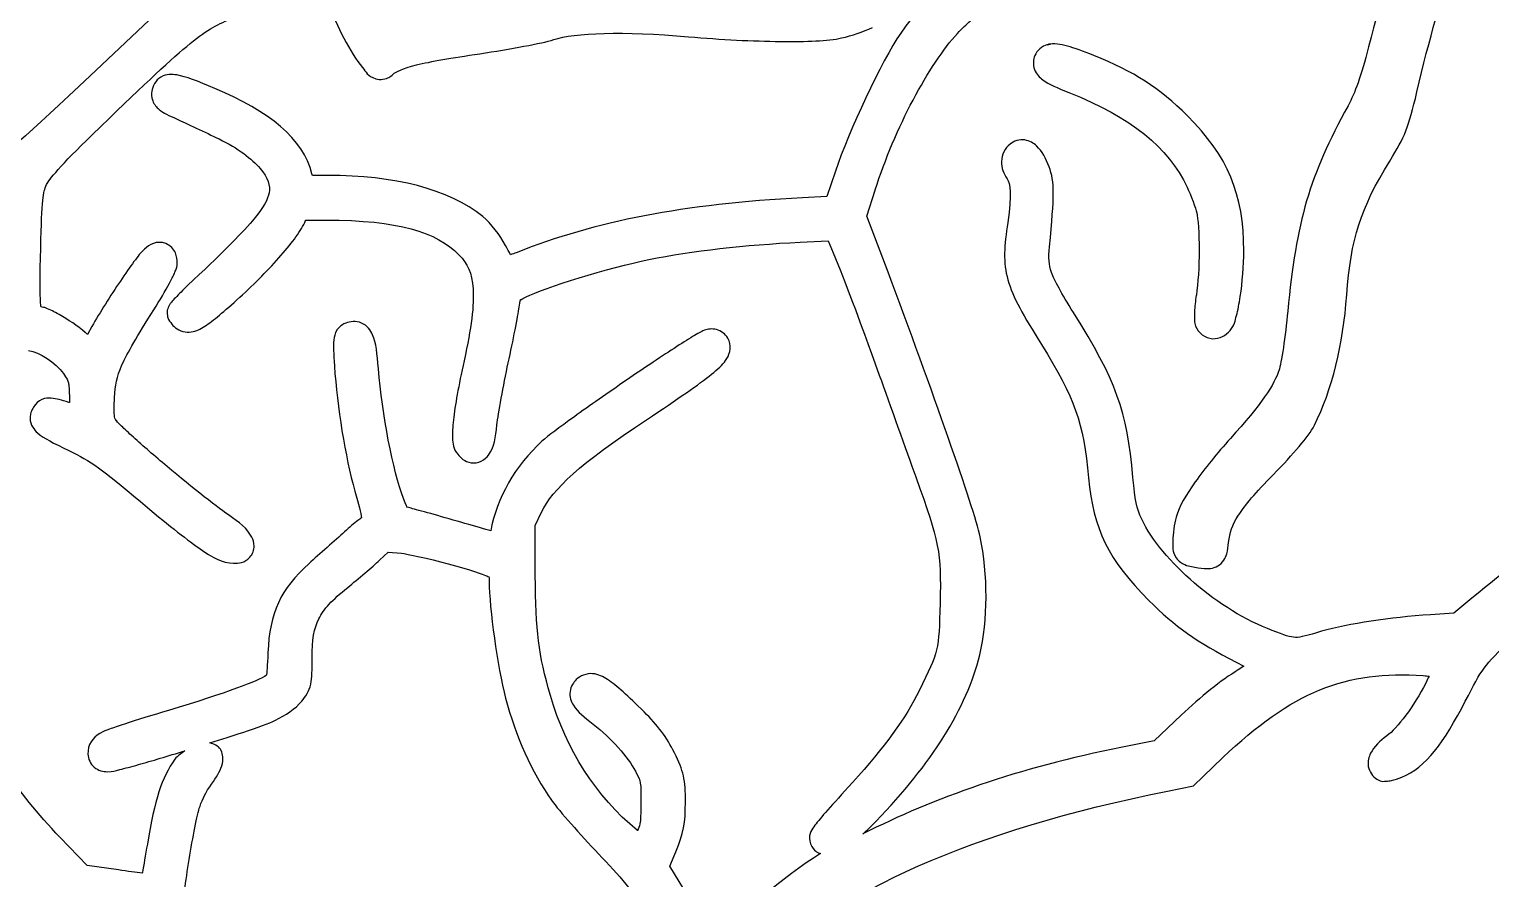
# Model space of a CAD drawing. Extents: x 3 to 1707, y 187 to 1378.
# Drawn here: x 48.5 to 132.5, y 697.4 to 746.2 of the extents above; entities that cross this region are included whole.
import ezdxf

# ---------------------------------------------------------------- set-up
doc = ezdxf.new("R2010")
doc.units = 0
doc.layers.add('Drawings', color=7, linetype='CONTINUOUS')

msp = doc.modelspace()

# ---------------------------------------------------------------- linework, layer by layer
at = {"layer": 'Drawings', "color": 7}
for points in [[(55.74961, 747.096116), (55.771635, 747.067884), (52.710787, 744.178418)], [(107.034195, 745.331505), (107.01217, 745.325859)], [(107.60755, 745.369958), (107.607748, 745.370184)], [(94.856989, 738.067948), (94.366143, 736.61771), (92.970834, 736.545999)], [(107.139068, 738.311175), (107.139068, 738.316821)], [(65.693315, 737.825174), (64.810905, 737.825174), (64.78888, 737.913261)], [(97.879238, 732.262253), (96.654904, 735.49359), (97.140216, 736.987928), (97.140216, 736.993575)], [(64.419397, 735.244604), (64.425045, 735.261544), (65.610806, 735.261544)], [(92.827643, 733.993267), (94.438035, 734.070343), (94.724811, 733.381065)], [(115.59349, 730.955776), (115.587843, 730.955776), (115.587843, 730.95013)], [(52.147993, 729.152853), (51.894282, 728.700704), (51.772975, 728.805448), (51.767328, 728.805448)], [(50.852219, 724.978425), (50.852219, 724.785312), (50.819153, 724.796605)], [(53.543585, 723.737872), (53.537937, 723.737872)], [(77.616951, 714.870123), (77.616951, 714.87577), (77.605939, 717.732147), (77.969944, 718.482096)], [(68.676935, 715.741305), (69.162275, 716.187978), (69.162247, 716.188796)], [(69.162247, 716.188796), (69.928828, 716.128096)], [(131.421898, 713.552156), (130.390565, 712.697462), (129.044896, 712.603729)], [(117.88242, 709.874344), (118.329131, 709.642835), (118.003727, 709.444358)], [(114.716755, 706.830586), (113.178058, 705.369337), (111.347049, 704.999882)], [(113.933683, 702.472362), (115.433781, 702.770106), (117.121373, 704.396828)], [(125.962023, 703.167173), (125.96767, 703.167173)], [(53.670426, 697.946999), (51.883552, 698.206177), (50.322773, 699.816326)], [(83.485107, 700.202128), (83.479459, 700.207775)], [(86.628718, 696.066435), (85.343703, 698.156345), (85.691161, 698.994495)]]:
    msp.add_lwpolyline(points, dxfattribs=at)
msp.add_lwpolyline([(107.034195, 745.331505), (107.221718, 745.354091), (107.111395, 745.354091)], close=True, dxfattribs=at)
for points in [[(127.594496, 751.716624), (126.744699, 749.747579), (126.269864, 748.278566), (125.482217, 745.215355)], [(128.261824, 742.623634), (128.974049, 745.637691), (129.770251, 748.427748), (130.158992, 749.389586)], [(65.759193, 747.631158), (66.159143, 746.465253), (67.004111, 744.857616), (67.694989, 744.024831)], [(100.327933, 748.032149), (99.704881, 747.394171), (99.038513, 746.632053), (98.607219, 745.997406)], [(57.591377, 745.232323), (58.696945, 746.150626), (59.268154, 746.460143), (60.111767, 746.809383)], [(101.866631, 745.976259), (102.126977, 746.258023), (102.396247, 746.511414), (102.616694, 746.693092)], [(76.965803, 745.238026), (77.725128, 745.381167), (78.303848, 745.503415), (78.675477, 745.624026)], [(78.675477, 745.624026), (79.879706, 746.015249), (82.621248, 746.12499), (86.42414, 745.789471)], [(86.42414, 745.789471), (88.301796, 745.623744), (90.139582, 745.535657), (91.680002, 745.519282)], [(91.680002, 745.519282), (93.220422, 745.502342), (94.423465, 745.544692), (95.209643, 745.717759)], [(98.607219, 745.997406), (97.510687, 744.383699), (95.629218, 740.358369), (94.856989, 738.067948)], [(95.209643, 745.717759), (95.799714, 745.847913), (96.442674, 746.07722), (96.985504, 746.324343)], [(97.140216, 736.993575), (98.269644, 740.527625), (100.241725, 744.21769), (101.866631, 745.976259)], [(52.159062, 740.159214), (54.88931, 742.798282), (56.485837, 744.314021), (57.591377, 745.232323)], [(70.799972, 744.168254), (71.606707, 744.366731), (72.793683, 744.57509), (74.428867, 744.813432)], [(74.428867, 744.813432), (75.303709, 744.941045), (76.206479, 745.094914), (76.965803, 745.238026)], [(107.01217, 745.325859), (106.747023, 745.251606), (106.430796, 745.013603), (106.311748, 744.702759)], [(107.607748, 745.370184), (107.423557, 745.389947), (107.240044, 745.384301), (107.034195, 745.331505)], [(108.181131, 745.248557), (107.976637, 745.303611), (107.791769, 745.349631), (107.60755, 745.369958)], [(109.708788, 744.708152), (109.083448, 744.959142), (108.592066, 745.13811), (108.181131, 745.248557)], [(125.482217, 745.215355), (125.03336, 743.469632), (124.720408, 742.581397), (124.307525, 741.829612)], [(52.710787, 744.178418), (49.024769, 740.693295), (47.090892, 738.896809), (45.585317, 737.826021)], [(67.694989, 744.024831), (67.910438, 743.765089), (67.943476, 743.548938), (68.450558, 743.374148)], [(69.514957, 743.694027), (69.56889, 743.742869), (69.993237, 743.969862), (70.799972, 744.168254)], [(106.311748, 744.702759), (106.233249, 744.498635), (106.193547, 744.183698), (106.295088, 743.908709)], [(106.295088, 743.908709), (106.397024, 743.633721), (106.58658, 743.454725), (106.769387, 743.318671)], [(115.074943, 741.250725), (113.452438, 742.863133), (112.016636, 743.782113), (109.708788, 744.708152)], [(56.1137, 743.47717), (55.785782, 743.291962), (55.625028, 742.914065), (55.58976, 742.666576)], [(57.018163, 743.592925), (56.745675, 743.638097), (56.441618, 743.662095), (56.1137, 743.47717)], [(59.207642, 742.820925), (58.186983, 743.25142), (57.563083, 743.502608), (57.018163, 743.592925)], [(68.450558, 743.374148), (68.704127, 743.286909), (69.05215, 743.362855), (69.211633, 743.45687)], [(69.211633, 743.45687), (69.371173, 743.549757), (69.437248, 743.623727), (69.514957, 743.694027)], [(106.769387, 743.318671), (107.135002, 743.046506), (107.576094, 742.86062), (108.274991, 742.585293)], [(55.58976, 742.666576), (55.569994, 742.528799), (55.561466, 742.327668), (55.639401, 742.115159)], [(64.78888, 737.913261), (64.27584, 739.949359), (62.34826, 741.496238), (59.207642, 742.820925)], [(108.274991, 742.585293), (111.874321, 741.167241), (113.972792, 739.438768), (115.064044, 737.153768)], [(126.701045, 738.64788), (127.580999, 740.070676), (127.76999, 740.542334), (128.261824, 742.623634)], [(55.639401, 742.115159), (55.715923, 741.902566), (55.86558, 741.732096), (56.003377, 741.618882)], [(56.003377, 741.618882), (56.279254, 741.392454), (56.553663, 741.275909), (57.007123, 741.072971)], [(124.307525, 741.829612), (122.091475, 737.794485), (121.334635, 735.218178), (120.844043, 730.02364)], [(57.007123, 741.072971), (57.558678, 740.826216), (58.676078, 740.300661), (59.450312, 739.920505)], [(118.317808, 733.503229), (118.317808, 736.74202), (117.402643, 738.937549), (115.074943, 741.250725)], [(49.53939, 737.297332), (49.655445, 737.559333), (50.343301, 738.404089), (52.159062, 740.159214)], [(59.450312, 739.920505), (60.545574, 739.382697), (61.34587, 738.780123), (61.810738, 738.227634)], [(105.732717, 739.860793), (105.439644, 739.904836), (105.101759, 739.800092), (104.888907, 739.623636)], [(106.411086, 739.518921), (106.244487, 739.674201), (106.025819, 739.816636), (105.732717, 739.860793)], [(104.888907, 739.623636), (104.606818, 739.389586), (104.408989, 739.006748), (104.39809, 738.631081)], [(107.139068, 738.316821), (106.948749, 738.814708), (106.744058, 739.208528), (106.411086, 739.518921)], [(61.810738, 738.227634), (62.275634, 737.675116), (62.397929, 737.22819), (62.323638, 736.832534)], [(104.39809, 738.631081), (104.386795, 738.255387), (104.525439, 737.921081), (104.723466, 737.632993)], [(107.376203, 736.789225), (107.379027, 737.446543), (107.292678, 737.907981), (107.139068, 738.311175)], [(124.230296, 730.961028), (124.463535, 734.172066), (125.032682, 735.950144), (126.701045, 738.64788)], [(49.324308, 736.381966), (49.376547, 736.886939), (49.424465, 737.038041), (49.53939, 737.297332)], [(74.600153, 735.459569), (72.655349, 737.05213), (69.498438, 737.825146), (65.693315, 737.825174)], [(104.723466, 737.632993), (104.901078, 737.375227), (105.000246, 736.760032), (104.75656, 735.124022)], [(49.202973, 733.652411), (49.239964, 735.054851), (49.272069, 735.876993), (49.324308, 736.381966)], [(62.323638, 736.832534), (62.250786, 736.443655), (62.06075, 736.032132), (61.369533, 735.222357)], [(92.970834, 736.545999), (86.1355, 736.17516), (81.076367, 735.206998), (76.524909, 733.386316)], [(107.155615, 733.723332), (107.295953, 735.230064), (107.371968, 736.131935), (107.376203, 736.789225)], [(115.064044, 737.153768), (115.285705, 736.689394), (115.559549, 735.929732), (115.615543, 735.686985)], [(115.615543, 735.686985), (115.684442, 735.387689), (115.756814, 734.476952), (115.753425, 733.541936)], [(61.369533, 735.222357), (60.678317, 734.412638), (59.515257, 733.258873), (57.646863, 731.500276)], [(63.007541, 733.231911), (63.673965, 734.002979), (64.168906, 734.640251), (64.419397, 735.244604)], [(65.610806, 735.261544), (69.718631, 735.259483), (71.951087, 734.589263), (73.232629, 733.265395)], [(75.901715, 733.805292), (75.575153, 734.417889), (75.10012, 735.050108), (74.600153, 735.459569)], [(104.75656, 735.124022), (104.557206, 733.786009), (104.478707, 732.847633), (104.767572, 731.826507)], [(56.389068, 733.911646), (55.858154, 734.11464), (55.444988, 733.842475), (55.164735, 733.591824)], [(56.940568, 733.376774), (56.849644, 733.58118), (56.654526, 733.81012), (56.389068, 733.911646)], [(84.146929, 732.995178), (86.621518, 733.491992), (89.660454, 733.842503), (92.827643, 733.993267)], [(49.197326, 730.492757), (49.156382, 731.019837), (49.159911, 732.022019), (49.202973, 733.652411)], [(55.164735, 733.591824), (54.945332, 733.395605), (54.794546, 733.185242), (54.563594, 732.874963)], [(57.05089, 732.792269), (57.05089, 732.981429), (57.031124, 733.172396), (56.940568, 733.376774)], [(60.64158, 730.827684), (61.508149, 731.610779), (62.341116, 732.460843), (63.007541, 733.231911)], [(73.232629, 733.265395), (73.729574, 732.75198), (73.975971, 732.24297), (74.043345, 731.318851)], [(76.199532, 733.275926), (76.107479, 733.427819), (76.008367, 733.605488), (75.901715, 733.805292)], [(76.524909, 733.386316), (76.40236, 733.337191), (76.305506, 733.308958), (76.199532, 733.275926)], [(77.093153, 730.855663), (78.096728, 731.360749), (81.872908, 732.538624), (84.146929, 732.995178)], [(94.724811, 733.381065), (95.42769, 731.69384), (96.118511, 729.872368), (97.377577, 726.36144)], [(107.27695, 732.256521), (107.106115, 732.74224), (107.093493, 733.057093), (107.155615, 733.723332)], [(115.753425, 733.541936), (115.750601, 732.606948), (115.691755, 731.59638), (115.59349, 730.955776)], [(118.113767, 730.867436), (118.236316, 731.683507), (118.317808, 732.644639), (118.317808, 733.503229)], [(54.563594, 732.874963), (54.332615, 732.564712), (54.062752, 732.180236), (53.780438, 731.761091)], [(56.598644, 731.634241), (56.715546, 731.850222), (56.81127, 732.038281), (56.885421, 732.202201)], [(56.885421, 732.202201), (56.922694, 732.284077), (56.956465, 732.358894), (56.984702, 732.439358)], [(56.984702, 732.439358), (57.012939, 732.519821), (57.05089, 732.576005), (57.05089, 732.792269)], [(101.331678, 722.78329), (100.362383, 725.561293), (99.12266, 728.976257), (97.879238, 732.262253)], [(108.539883, 729.946056), (107.824439, 731.088669), (107.447643, 731.770803), (107.27695, 732.256521)], [(53.780438, 731.761091), (53.215864, 730.9228), (52.596229, 729.948992), (52.147993, 729.152853)], [(55.705193, 730.117825), (56.052086, 730.666644), (56.364982, 731.202447), (56.598644, 731.634241)], [(57.646863, 731.500276), (57.377763, 731.247027), (57.132354, 731.003264), (56.946469, 730.805465)], [(74.043345, 731.318851), (74.110521, 730.394761), (73.945927, 729.070413), (73.530418, 727.188692)], [(104.767572, 731.826507), (105.056212, 730.80538), (105.65131, 729.800177), (106.697863, 728.115436)], [(49.23042, 730.283269), (49.219125, 730.347923), (49.20783, 730.347358), (49.197326, 730.492757)], [(56.709306, 730.540923), (56.675421, 730.49942), (56.641791, 730.460459), (56.604518, 730.403146)], [(56.946469, 730.805465), (56.853569, 730.706649), (56.777075, 730.623927), (56.709306, 730.540923)], [(58.628583, 729.167901), (59.1255, 729.484251), (59.719977, 729.99487), (60.64158, 730.827684)], [(76.690576, 730.271157), (76.739991, 730.644989), (76.783984, 730.726102), (76.751229, 730.679207)], [(76.751229, 730.679207), (76.718474, 730.632341), (76.765348, 730.6905), (77.093153, 730.855663)], [(115.587843, 730.95013), (115.536451, 730.610601), (115.505503, 730.27895), (115.488561, 729.996169)], [(117.898656, 729.775614), (117.980826, 730.089676), (118.052492, 730.459386), (118.113767, 730.867436)], [(122.371728, 723.478214), (123.386204, 725.510163), (124.023036, 728.105442), (124.230296, 730.961028)], [(49.51169, 730.211558), (49.423025, 730.248261), (49.314284, 730.253625), (49.23042, 730.283269)], [(50.256218, 729.842131), (49.995589, 729.988095), (49.745917, 730.114578), (49.51169, 730.211558)], [(51.767328, 728.805448), (51.325332, 729.183345), (50.77725, 729.550259), (50.256218, 729.842131)], [(53.874213, 726.941626), (54.184878, 727.648436), (54.74403, 728.597117), (55.705193, 730.117825)], [(56.477705, 730.083268), (56.477507, 730.082082), (56.466692, 729.951985), (56.466692, 729.950855)], [(56.466692, 729.950855), (56.466692, 729.543032), (56.594917, 729.482274), (56.67624, 729.371856)], [(56.49973, 730.171354), (56.491259, 730.145945), (56.477705, 730.084397), (56.477705, 730.083268)], [(56.543864, 730.281745), (56.529746, 730.253512), (56.514695, 730.221326), (56.49973, 730.171354)], [(56.604518, 730.403146), (56.584752, 730.374631), (56.569842, 730.337646), (56.543864, 730.281745)], [(76.061848, 727.056364), (76.345377, 728.363349), (76.619051, 729.730131), (76.690576, 730.271157)], [(111.94819, 720.483638), (111.603894, 724.351006), (110.988523, 726.035718), (108.539883, 729.946056)], [(115.488561, 729.996169), (115.48009, 729.854722), (115.474725, 729.725134), (115.477548, 729.604664)], [(117.529173, 728.920892), (117.793191, 729.238822), (117.816515, 729.461551), (117.898656, 729.775614)], [(120.844043, 730.02364), (120.777121, 729.315418), (120.681849, 728.56592), (120.590361, 727.944768)], [(56.67624, 729.371856), (56.757563, 729.261465), (56.84442, 729.168579), (56.952004, 729.079589)], [(56.952004, 729.079589), (57.173948, 728.895793), (57.559554, 728.78992), (57.856467, 728.837068)], [(57.856467, 728.837068), (58.153381, 728.883935), (58.380125, 729.009854), (58.628583, 729.167901)], [(66.239393, 728.970045), (66.093972, 728.761404), (66.058647, 728.55426), (66.040858, 728.374501)], [(66.730239, 729.345006), (66.609384, 729.298704), (66.38473, 729.178714), (66.239393, 728.970045)], [(67.634703, 729.350653), (67.304865, 729.494358), (66.963111, 729.434504), (66.730239, 729.345006)], [(68.263431, 728.67792), (68.155282, 728.927216), (67.964569, 729.20706), (67.634703, 729.350653)], [(87.113917, 728.832269), (87.011134, 728.778062), (86.896209, 728.714538), (86.760953, 728.633792)], [(87.483428, 728.981056), (87.240871, 728.929955), (87.216587, 728.886476), (87.113917, 728.832269)], [(88.22245, 728.90398), (87.970293, 729.024817), (87.705033, 729.02764), (87.483428, 728.981056)], [(88.757402, 728.319475), (88.669585, 728.547879), (88.474636, 728.783144), (88.22245, 728.90398)], [(115.477548, 729.604664), (115.480372, 729.484109), (115.454959, 729.413527), (115.549242, 729.169031)], [(115.549242, 729.169031), (115.695793, 728.787604), (116.103001, 728.475321), (116.514388, 728.452198)], [(116.514388, 728.452198), (116.925803, 728.429612), (117.28913, 728.631759), (117.529173, 728.920892)], [(66.040858, 728.374501), (66.005279, 728.015012), (66.032387, 727.621784), (66.079458, 726.885669)], [(68.605354, 726.72587), (68.536173, 727.61467), (68.479416, 728.179497), (68.263431, 728.67792)], [(85.740661, 727.994148), (84.933898, 727.472686), (83.900447, 726.781207), (82.850788, 726.064148)], [(86.760953, 728.633792), (86.490159, 728.472017), (86.144056, 728.254878), (85.740661, 727.994148)], [(88.553361, 727.205603), (88.748762, 727.47438), (88.911747, 727.917015), (88.757402, 728.319475)], [(106.697863, 728.115436), (108.609206, 725.038702), (109.109483, 723.63821), (109.400241, 720.461673)], [(120.590361, 727.944768), (120.498872, 727.323617), (120.391628, 726.788519), (120.353225, 726.66548)], [(48.502805, 727.779663), (49.116511, 727.687623), (50.066069, 727.090442), (50.510296, 726.445207)], [(73.530418, 727.188692), (73.208768, 725.73165), (73.004671, 724.620263), (72.91273, 723.791938)], [(87.742645, 726.411554), (88.104278, 726.70543), (88.35796, 726.936939), (88.553361, 727.205603)], [(50.510296, 726.445207), (50.715015, 726.147689), (50.7633, 726.056102), (50.797072, 725.921346)], [(53.44402, 725.077833), (53.482141, 725.784586), (53.563464, 726.234816), (53.874213, 726.941626)], [(66.079458, 726.885669), (66.228268, 724.543808), (66.694576, 721.684665), (67.254179, 719.706133)], [(70.044798, 719.270612), (69.439987, 720.886069), (68.809141, 724.106932), (68.605354, 726.72587)], [(75.416573, 723.51071), (75.485472, 724.124409), (75.785039, 725.780436), (76.061848, 727.056364)], [(84.003428, 723.797811), (85.85536, 725.02436), (87.019379, 725.823802), (87.742645, 726.411554)], [(97.377577, 726.36144), (97.990464, 724.652307), (98.932793, 722.028484), (99.47328, 720.527399)], [(120.353225, 726.66548), (120.092597, 725.82863), (119.311473, 724.665068), (117.551566, 722.722787)], [(50.797072, 725.921346), (50.830957, 725.786676), (50.852219, 725.519141), (50.852219, 724.978425)], [(82.850788, 726.064148), (81.801101, 725.347118), (80.735178, 724.600528), (79.861606, 723.974266)], [(48.82821, 724.57605), (48.733616, 724.426698), (48.589239, 724.21481), (48.596581, 723.864723)], [(49.274921, 724.96205), (49.072461, 724.876786), (48.908799, 724.703154), (48.82821, 724.57605)], [(49.815408, 725.033761), (49.662928, 725.045054), (49.477297, 725.047878), (49.274921, 724.96205)], [(50.819153, 724.796605), (50.388227, 724.92817), (50.120341, 725.008916), (49.815408, 725.033761)], [(53.438655, 724.079744), (53.418889, 724.26354), (53.415783, 724.580567), (53.44402, 725.077833)], [(48.596581, 723.864723), (48.605052, 723.514607), (48.825584, 723.213616), (49.021239, 723.043089)], [(53.537937, 723.737872), (53.472992, 723.853062), (53.458986, 723.895976), (53.438655, 724.079744)], [(53.725573, 723.550406), (53.578457, 723.698346), (53.469886, 723.868534), (53.543585, 723.737872)], [(72.91273, 723.791938), (72.866704, 723.377762), (72.845328, 723.036511), (72.863118, 722.733205)], [(77.969944, 718.482096), (78.628716, 719.836173), (80.154905, 721.248947), (84.003428, 723.797811)], [(79.861606, 723.974266), (78.988033, 723.348004), (78.341799, 722.874708), (77.997531, 722.562622)], [(49.021239, 723.043089), (49.412831, 722.702064), (49.896449, 722.48405), (50.813619, 722.03399)], [(54.332248, 722.971406), (54.081502, 723.200375), (53.872745, 723.402353), (53.725573, 723.550406)], [(56.207362, 721.333673), (55.498441, 721.934187), (54.833541, 722.513271), (54.332248, 722.971406)], [(74.925755, 721.7627), (75.276376, 722.247346), (75.331664, 722.752488), (75.416573, 723.51071)], [(121.500359, 722.270581), (121.901778, 722.748987), (122.189429, 723.11305), (122.371728, 723.478214)], [(72.863118, 722.733205), (72.88006, 722.429871), (72.893021, 722.145933), (73.160935, 721.823344)], [(77.997531, 722.562622), (76.473771, 721.181414), (75.394633, 719.282216), (75.05799, 717.423364)], [(103.173699, 717.070537), (102.98677, 717.945898), (102.300974, 720.005232), (101.331678, 722.78329)], [(117.551566, 722.722787), (116.775468, 721.866258), (116.076966, 720.998493), (115.533034, 720.224827)], [(120.005767, 720.638382), (120.588921, 721.233898), (121.098911, 721.792204), (121.500359, 722.270581)], [(50.813619, 722.03399), (52.112555, 721.396633), (52.692856, 720.985731), (54.938894, 719.094891)], [(59.990686, 718.33393), (59.242007, 718.842913), (57.625177, 720.132675), (56.207362, 721.333673)], [(73.160935, 721.823344), (73.332899, 721.616397), (73.538973, 721.395306), (73.933023, 721.327067)], [(73.933023, 721.327067), (74.3271, 721.258743), (74.750403, 721.520462), (74.925755, 721.7627)], [(99.47328, 720.527399), (100.847383, 716.71133), (100.939888, 716.253591), (100.868618, 713.265141)], [(109.400241, 720.461673), (109.669905, 717.515064), (110.541755, 715.742293), (112.863694, 713.425504)], [(112.461089, 718.084945), (112.151469, 718.746215), (112.067972, 719.137636), (111.94819, 720.483638)], [(118.009318, 718.311372), (118.378179, 718.88896), (119.001542, 719.612936), (120.005767, 720.638382)], [(67.254179, 719.706133), (67.478382, 718.913805), (67.588563, 718.438053), (67.634703, 718.162162)], [(115.533034, 720.224827), (114.989131, 719.45119), (114.59895, 718.819988), (114.430036, 718.212134)], [(141.503428, 719.650909), (138.483241, 718.669478), (135.285669, 716.758225), (131.421898, 713.552156)], [(54.938894, 719.094891), (56.422896, 717.845586), (57.486222, 716.99397), (58.292053, 716.437048)], [(70.25988, 718.763324), (70.285294, 718.737915), (70.192478, 718.876538), (70.044798, 719.270612)], [(70.480497, 718.713634), (70.204056, 718.781111), (70.235032, 718.789581), (70.25988, 718.763324)], [(73.348316, 717.908546), (72.133979, 718.264054), (70.893154, 718.612786), (70.480497, 718.713634)], [(61.336383, 717.049109), (61.066718, 717.572941), (60.635481, 717.895587), (59.990686, 718.33393)], [(67.430661, 718.013374), (67.206458, 717.840024), (66.937302, 717.613314), (66.658545, 717.362691)], [(67.634703, 718.162162), (67.569193, 718.11586), (67.504642, 718.070405), (67.430661, 718.013374)], [(74.931149, 717.456396), (74.512166, 717.571869), (73.94988, 717.732514), (73.348316, 717.908546)], [(119.95607, 711.699459), (116.919844, 712.806865), (113.570243, 715.716263), (112.461089, 718.084945)], [(114.430036, 718.212134), (114.313134, 717.79169), (114.243078, 717.271245), (114.242513, 716.822568)], [(117.446778, 716.745323), (117.506076, 717.320031), (117.640484, 717.733784), (118.009318, 718.311372)], [(61.46873, 716.547326), (61.465907, 716.757096), (61.403841, 716.918193), (61.336383, 717.049109)], [(66.658545, 717.362691), (66.127857, 716.885556), (65.206055, 716.063075), (64.617961, 715.537492)], [(75.05799, 717.423364), (75.010551, 717.43748), (74.983387, 717.443127), (74.931149, 717.456396)], [(103.151674, 710.299051), (103.628825, 712.276397), (103.630435, 714.920039), (103.173699, 717.070537)], [(58.292053, 716.437048), (59.097884, 715.880098), (59.628206, 715.560276), (60.288503, 715.560276)], [(61.22606, 715.907682), (61.383624, 716.078208), (61.471836, 716.337414), (61.46873, 716.547326)], [(114.242513, 716.822568), (114.242118, 716.517399), (114.185248, 716.247521), (114.441076, 715.863074)], [(117.34199, 716.09464), (117.407217, 716.317115), (117.422776, 716.513672), (117.446778, 716.745323)], [(60.288503, 715.560276), (60.576945, 715.560276), (60.911132, 715.565923), (61.22606, 715.907682)], [(64.617961, 715.537492), (62.974475, 714.06879), (62.352468, 712.716237), (62.257534, 710.414778)], [(66.84042, 714.169751), (67.450371, 714.660184), (68.251006, 715.345791), (68.676935, 715.741305)], [(69.928828, 716.128096), (70.230486, 716.105509), (71.47707, 715.836902), (72.609153, 715.527046)], [(72.609153, 715.527046), (73.175195, 715.372048), (73.736803, 715.205841), (74.191985, 715.058352)], [(114.441076, 715.863074), (114.568991, 715.670808), (114.773456, 715.538339), (114.926388, 715.477074)], [(114.926388, 715.477074), (115.079433, 715.415808), (115.1969, 715.39661), (115.317952, 715.37233)], [(115.317952, 715.37233), (115.591288, 715.31784), (115.813909, 715.273797), (116.040427, 715.256575)], [(116.040427, 715.256575), (116.266889, 715.239635), (116.541523, 715.239635), (116.82909, 715.405362)], [(116.82909, 715.405362), (117.116629, 715.571936), (117.27679, 715.872193), (117.34199, 716.09464)], [(74.191985, 715.058352), (74.574683, 714.93441), (74.813936, 714.837571), (74.953061, 714.777153)], [(74.953061, 714.777153), (74.961532, 714.72351), (74.969721, 714.686525), (74.969721, 714.528986)], [(74.969721, 714.528986), (74.970172, 712.94786), (75.44306, 709.627928), (75.912784, 707.807133)], [(78.488321, 707.960805), (77.795551, 710.348544), (77.631804, 711.637007), (77.616951, 714.870123)], [(65.180388, 712.366601), (65.457112, 712.918611), (65.94135, 713.446848), (66.84042, 714.169751)], [(100.868618, 713.265141), (100.80339, 710.528274), (100.800849, 710.533977), (99.666309, 708.230654)], [(112.863694, 713.425504), (114.357184, 711.93526), (115.640081, 711.029662), (117.88242, 709.874344)], [(64.79433, 710.116808), (64.79433, 711.171363), (64.903608, 711.81462), (65.180388, 712.366601)], [(129.044896, 712.603729), (126.686249, 712.445343), (124.386024, 712.100732), (122.779783, 711.649769)], [(122.779783, 711.649769), (121.108314, 711.180425), (121.421295, 711.164841), (119.95607, 711.699459)], [(131.041515, 707.63367), (132.036196, 709.564488), (132.046249, 709.577306), (133.710799, 711.234463)], [(62.257534, 710.414778), (62.226191, 709.655116), (62.191996, 709.243622), (62.163759, 709.113412)], [(97.195391, 700.742872), (100.367776, 704.024379), (102.418554, 707.254051), (103.151674, 710.299051)], [(64.71713, 708.611403), (64.797041, 709.002795), (64.79433, 709.407175), (64.79433, 710.116808)], [(62.163759, 709.113412), (61.700021, 708.810586), (59.92111, 708.118005), (56.549427, 707.111729)], [(79.972013, 708.876002), (79.822074, 708.726085), (79.653357, 708.49466), (79.613542, 708.192258)], [(80.909598, 709.217902), (80.573435, 709.250369), (80.183029, 709.086901), (79.972013, 708.876002)], [(81.769927, 708.876002), (81.502239, 709.050763), (81.245733, 709.185434), (80.909598, 709.217902)], [(83.871165, 707.023219), (82.924176, 707.951121), (82.305077, 708.526507), (81.769927, 708.876002)], [(118.003727, 709.444358), (117.01009, 708.830377), (115.827406, 707.884181), (114.716755, 706.830586)], [(117.121373, 704.396828), (121.015697, 708.144572), (124.219566, 709.437017), (128.631335, 709.105958)], [(128.769189, 708.681392), (128.106859, 707.351709), (127.118277, 706.076938), (126.54111, 705.648589)], [(128.631335, 709.105958), (128.792287, 709.094665), (128.841137, 709.083372), (128.962218, 709.072926)], [(128.962218, 709.072926), (128.897837, 708.941078), (128.861524, 708.866826), (128.769189, 708.681392)], [(50.322773, 699.816326), (47.705671, 702.511125), (46.148224, 704.991497), (44.945605, 708.390961)], [(64.215271, 707.646432), (64.419143, 707.88867), (64.637247, 708.220039), (64.71713, 708.611403)], [(75.912784, 707.807133), (76.454372, 705.70816), (77.434765, 703.517091), (78.549003, 701.956519)], [(83.479459, 700.207775), (81.087718, 702.208921), (79.392417, 704.84494), (78.488321, 707.960805)], [(79.613542, 708.192258), (79.573728, 707.889855), (79.679222, 707.605014), (79.806571, 707.403714)], [(99.666309, 708.230654), (98.917263, 706.710088), (97.67946, 704.990847), (95.844385, 702.970079)], [(56.549427, 707.111729), (55.605319, 706.829965), (54.708027, 706.549838), (54.018025, 706.323213)], [(62.687586, 706.543571), (63.263143, 706.833861), (63.826248, 707.184344), (64.215271, 707.646432)], [(79.806571, 707.403714), (80.060988, 707.001084), (80.411298, 706.731263), (80.948199, 706.317397)], [(85.608426, 704.679693), (85.180012, 705.544353), (84.642152, 706.26751), (83.871165, 707.023219)], [(127.396074, 703.271917), (128.758176, 703.816585), (129.83339, 705.288478), (131.041515, 707.63367)], [(54.018025, 706.323213), (53.673024, 706.209999), (53.384045, 706.113161), (53.157668, 706.030946)], [(60.817977, 705.848788), (61.696463, 706.14368), (62.307062, 706.351615), (62.687586, 706.543571)], [(80.948199, 706.317397), (81.97843, 705.523093), (82.94623, 704.423451), (83.369306, 703.62096)], [(52.600634, 705.788426), (52.198057, 705.528684), (51.895355, 705.133762), (51.916787, 704.602871)], [(53.157668, 706.030946), (52.931206, 705.948789), (52.860331, 705.956129), (52.600634, 705.788426)], [(58.926316, 705.242205), (59.579949, 705.449434), (60.270008, 705.664822), (60.817977, 705.848788)], [(126.54111, 705.648589), (126.123398, 705.338535), (125.80765, 705.047454), (125.603552, 704.644994)], [(51.916787, 704.602871), (51.928082, 704.337482), (52.054867, 704.037479), (52.280764, 703.847416)], [(54.823207, 703.996203), (55.572168, 704.205973), (56.521755, 704.492424), (57.475972, 704.784747)], [(57.475972, 704.784747), (57.288195, 704.624949), (57.071899, 704.523593), (56.913432, 704.304986)], [(59.527456, 704.878283), (59.398977, 705.085794), (59.150434, 705.164056), (58.926316, 705.242205)], [(59.670844, 704.200016), (59.693434, 704.403857), (59.656725, 704.670376), (59.527456, 704.878283)], [(86.24266, 701.845366), (86.244806, 703.138912), (86.1379, 703.611219), (85.608426, 704.679693)], [(111.347049, 704.999882), (105.34457, 703.80724), (100.479171, 702.070523), (96.43985, 700.015)], [(125.603552, 704.644994), (125.501616, 704.443694), (125.421225, 704.188074), (125.471205, 703.889539)], [(52.280764, 703.847416), (52.506661, 703.657408), (52.787818, 703.588238), (53.041867, 703.588238)], [(53.041867, 703.588238), (53.362387, 703.588238), (53.46709, 703.645268), (53.753302, 703.715004)], [(53.753302, 703.715004), (54.039513, 703.784739), (54.405071, 703.879037), (54.823207, 703.996203)], [(56.913432, 704.304986), (56.147556, 703.248483), (55.7674, 702.009653), (55.3306, 699.43041)], [(58.79394, 702.545767), (59.127251, 703.006641), (59.352442, 703.345379), (59.505403, 703.67065)], [(59.505403, 703.67065), (59.581925, 703.833271), (59.64769, 703.996316), (59.670844, 704.200016)], [(83.369306, 703.62096), (83.698269, 702.997042), (83.683332, 703.009238), (83.68367, 701.762644)], [(125.471205, 703.889539), (125.521185, 703.591005), (125.732963, 703.308591), (125.962023, 703.167173)], [(95.844385, 702.970079), (94.600145, 701.599966), (94.008294, 700.960745), (93.682466, 700.510713)], [(125.96767, 703.167173), (126.264866, 702.984224), (126.38589, 703.040972), (126.497116, 703.045771)], [(126.497116, 703.045771), (126.608371, 703.051418), (126.698729, 703.062711), (126.794933, 703.08445)], [(126.794933, 703.08445), (126.987228, 703.125106), (127.188107, 703.187783), (127.396074, 703.271917)], [(58.314135, 701.487034), (58.405905, 701.805021), (58.690225, 702.402344), (58.79394, 702.545767)], [(78.549003, 701.956519), (79.021466, 701.294712), (80.180516, 699.991878), (81.251381, 698.879587)], [(91.161992, 692.464005), (94.646002, 696.600375), (102.666956, 700.22717), (113.933683, 702.472362)], [(57.696447, 698.316341), (57.89326, 699.570191), (58.156995, 700.942309), (58.314135, 701.487034)], [(83.68367, 701.762644), (83.683783, 701.16837), (83.666728, 700.816108), (83.628523, 700.593633)], [(85.691161, 698.994495), (86.132959, 700.063702), (86.240514, 700.62037), (86.24266, 701.845366)], [(83.628523, 700.593633), (83.60311, 700.440046), (83.541581, 700.32655), (83.485107, 700.202128)], [(93.682466, 700.510713), (93.519538, 700.285697), (93.312419, 700.068389), (93.384649, 699.606386)], [(96.43985, 700.015), (96.695396, 700.271355), (96.818369, 700.352891), (97.195391, 700.742872)], [(55.3306, 699.43041), (55.223298, 698.797175), (55.120515, 698.21843), (55.043823, 697.798211)], [(93.384649, 699.606386), (93.420793, 699.375441), (93.565819, 699.184502), (93.660413, 699.093564)], [(42.055534, 698.961858), (44.566832, 697.251002), (46.699215, 696.379566), (49.500875, 695.929026)], [(81.251381, 698.879587), (82.41204, 697.674015), (83.418213, 696.452746), (83.804864, 695.824705)], [(94.002336, 698.889723), (91.839993, 697.56961), (89.262791, 695.31369), (88.112269, 693.717375)], [(93.660413, 699.093564), (93.755007, 699.002654), (93.811623, 698.967081), (93.842401, 698.944777)], [(93.842401, 698.944777), (93.872897, 698.92219), (93.96111, 698.915132), (94.002336, 698.889723)], [(55.038176, 697.765179), (54.67499, 697.80894), (54.200267, 697.869641), (53.670426, 697.946999)], [(55.043823, 697.798211), (55.041282, 697.784095), (55.041141, 697.778448), (55.038176, 697.765179)], [(57.459312, 696.606925), (57.513527, 697.082028), (57.5979, 697.689402), (57.696447, 698.316341)]]:
    msp.add_open_spline(points, degree=3, dxfattribs=at)

doc.saveas('drawing.dxf')
